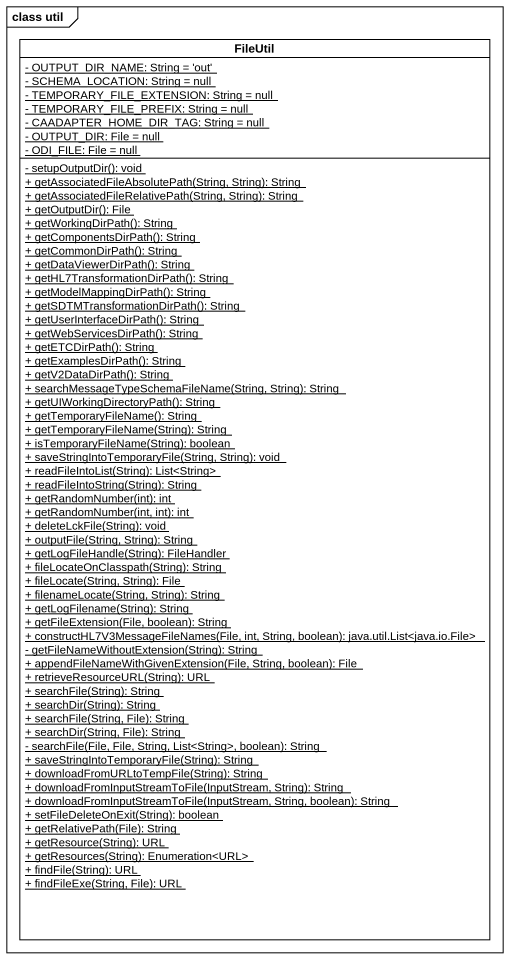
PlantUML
@startuml
mainframe class util
hide circle
hide empty members
skinparam classAttributeIconSize 0
class FileUtil {
  {static} - OUTPUT_DIR_NAME: String = 'out'
  {static} - SCHEMA_LOCATION: String = null
  {static} - TEMPORARY_FILE_EXTENSION: String = null
  {static} - TEMPORARY_FILE_PREFIX: String = null
  {static} - CAADAPTER_HOME_DIR_TAG: String = null
  {static} - OUTPUT_DIR: File = null
  {static} - ODI_FILE: File = null
  {static} - setupOutputDir(): void
  {static} + getAssociatedFileAbsolutePath(String, String): String
  {static} + getAssociatedFileRelativePath(String, String): String
  {static} + getOutputDir(): File
  {static} + getWorkingDirPath(): String
  {static} + getComponentsDirPath(): String
  {static} + getCommonDirPath(): String
  {static} + getDataViewerDirPath(): String
  {static} + getHL7TransformationDirPath(): String
  {static} + getModelMappingDirPath(): String
  {static} + getSDTMTransformationDirPath(): String
  {static} + getUserInterfaceDirPath(): String
  {static} + getWebServicesDirPath(): String
  {static} + getETCDirPath(): String
  {static} + getExamplesDirPath(): String
  {static} + getV2DataDirPath(): String
  {static} + searchMessageTypeSchemaFileName(String, String): String
  {static} + getUIWorkingDirectoryPath(): String
  {static} + getTemporaryFileName(): String
  {static} + getTemporaryFileName(String): String
  {static} + isTemporaryFileName(String): boolean
  {static} + saveStringIntoTemporaryFile(String, String): void
  {static} + readFileIntoList(String): List<String>
  {static} + readFileIntoString(String): String
  {static} + getRandomNumber(int): int
  {static} + getRandomNumber(int, int): int
  {static} + deleteLckFile(String): void
  {static} + outputFile(String, String): String
  {static} + getLogFileHandle(String): FileHandler
  {static} + fileLocateOnClasspath(String): String
  {static} + fileLocate(String, String): File
  {static} + filenameLocate(String, String): String
  {static} + getLogFilename(String): String
  {static} + getFileExtension(File, boolean): String
  {static} + constructHL7V3MessageFileNames(File, int, String, boolean): java.util.List<java.io.File>
  {static} - getFileNameWithoutExtension(String): String
  {static} + appendFileNameWithGivenExtension(File, String, boolean): File
  {static} + retrieveResourceURL(String): URL
  {static} + searchFile(String): String
  {static} + searchDir(String): String
  {static} + searchFile(String, File): String
  {static} + searchDir(String, File): String
  {static} - searchFile(File, File, String, List<String>, boolean): String
  {static} + saveStringIntoTemporaryFile(String): String
  {static} + downloadFromURLtoTempFile(String): String
  {static} + downloadFromInputStreamToFile(InputStream, String): String
  {static} + downloadFromInputStreamToFile(InputStream, String, boolean): String
  {static} + setFileDeleteOnExit(String): boolean
  {static} + getRelativePath(File): String
  {static} + getResource(String): URL
  {static} + getResources(String): Enumeration<URL>
  {static} + findFile(String): URL
  {static} + findFileExe(String, File): URL
}
@enduml
